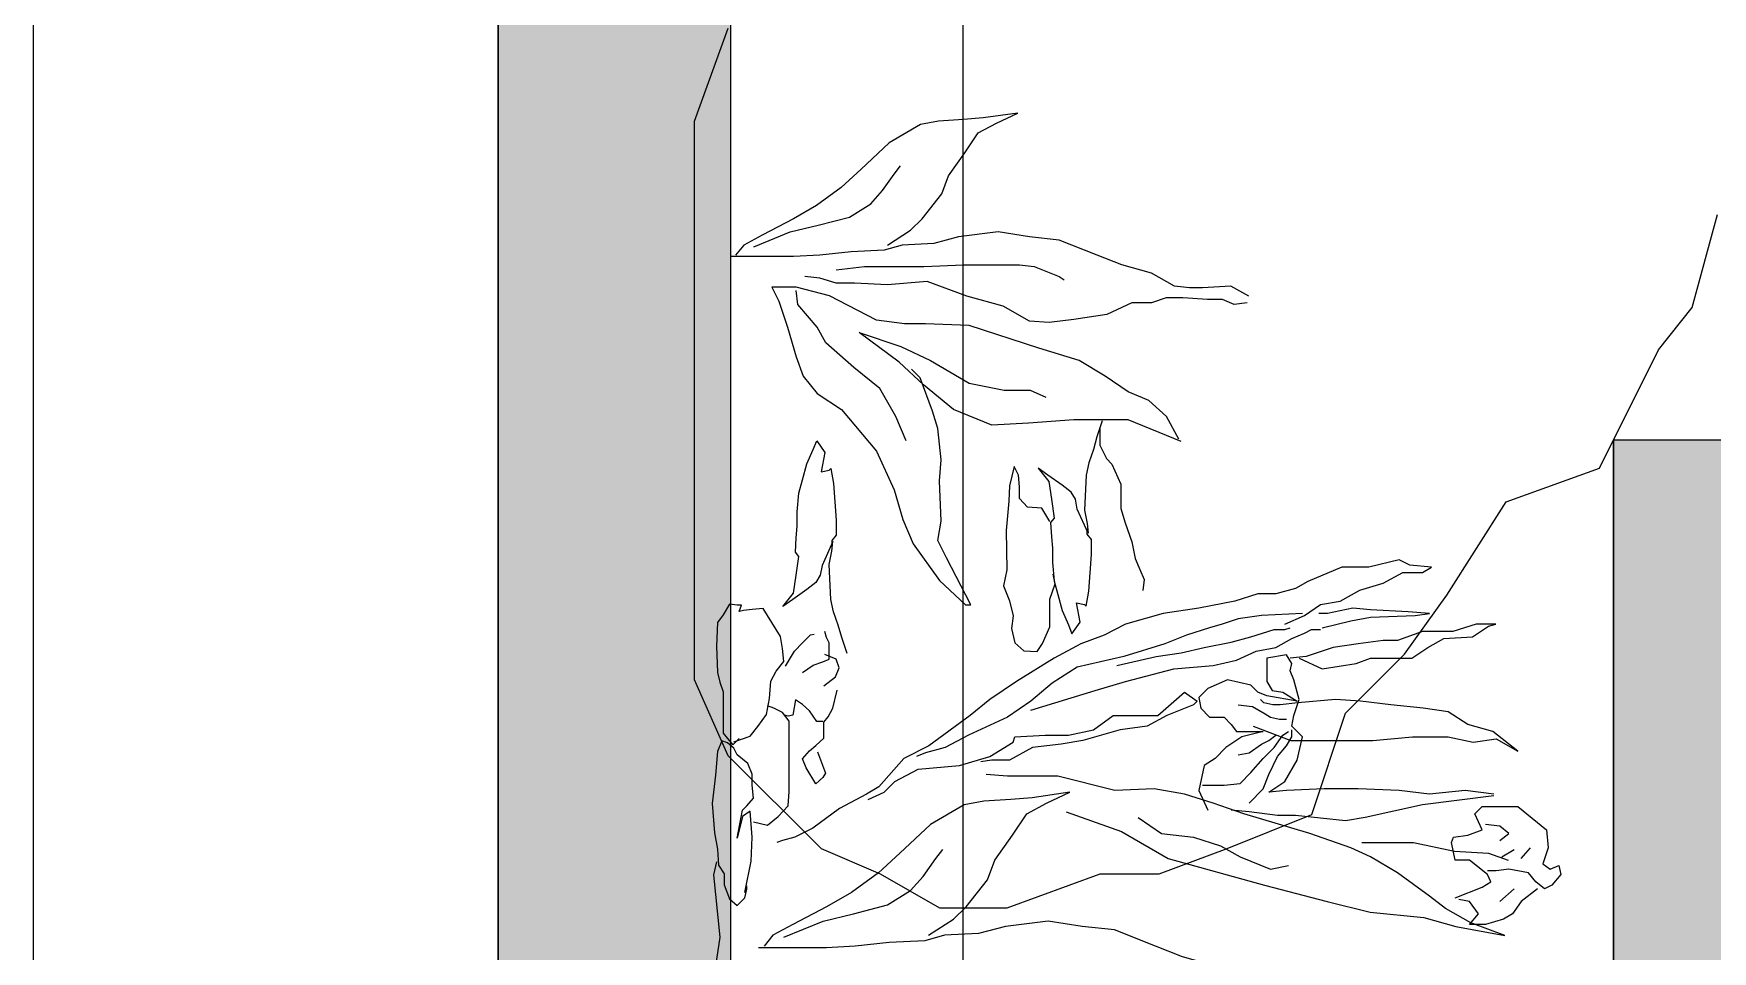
# Model space of a CAD drawing. Header units: metres. Extents: x 97 to 197, y 104 to 205.
# Drawn here: x 182.727 to 183.449, y 114.896 to 115.292 of the extents above; entities that cross this region are included whole.
import ezdxf

# ---------------------------------------------------------------- set-up
doc = ezdxf.new("R2010")
doc.units = ezdxf.units.M
doc.linetypes.add('ACAD_ISO10W100', pattern=[18, 12, -3, 0, -3])
doc.linetypes.add('Projeção', pattern=[3.96875, 2.38125, -1.5875])
doc.layers.add('00-AUX2', color=30, linetype='Continuous', plot=False)
for name, color, linetype in [('1-ALV_CORTE', 5, 'Continuous'), ('15-COTAS', 14, 'Continuous'), ('16-EIXOS', 253, 'ACAD_ISO10W100'), ('18-HATCH', 1, 'Continuous'), ('2-ALV_VISTA', 3, 'Continuous'), ('6-VEGETAÇÃO', 104, 'Continuous'), ('9-PROJ_INF', 8, 'Projeção')]:
    doc.layers.add(name, color=color, linetype=linetype)

# ---------------------------------------------------------------- blocks, each defined once
blk = doc.blocks.new('A$C2F730F21')
at = {"layer": '6-VEGETAÇÃO', "color": 72}
for points in [[(689.9, 149.9), (675.9, 153.7)], [(696.25, 144.85), (689.9, 149.9)], [(714.05, 135.95), (696.25, 144.85)], [(719.1, 121.95), (714.05, 135.95)], [(733.1, 113.05), (719.1, 121.95)], [(742, 106.7), (733.1, 113.05)], [(750.85, 97.8), (742, 106.7)], [(766.1, 92.75), (750.85, 97.8)], [(771.2, 80.05), (766.1, 92.75)], [(775, 69.85), (771.2, 80.05)], [(775, 60.95), (775, 69.85)], [(780.1, 47), (775, 60.95)], [(780.1, 36.85), (780.1, 47)], [(775, 27.95), (780.1, 36.85)], [(771.2, 19.05), (775, 27.95)], [(757.2, 5.05), (771.2, 19.05)], [(647.95, 5.05), (661.95, 0)], [(745.8, 0), (757.2, 5.05)], [(661.95, 0), (675.9, 0)], [(675.9, 0), (689.9, 0)], [(689.9, 0), (705.15, 0)], [(705.15, 0), (714.05, 0)], [(714.05, 0), (728, 0)], [(728, 0), (736.9, 0)], [(736.9, 0), (745.8, 0)]]:
    blk.add_lwpolyline(points, dxfattribs=at)
blk = doc.blocks.new('A$C20B154FB')
at = {"layer": '6-VEGETAÇÃO', "color": 72}
for points in [[(3960.4, 993.2), (3973.9, 1026.9), (3980.6, 1038.1), (3989.6, 1033.6), (4007.5, 1011.2), (4007.5, 993.2), (4030, 988.7), (4036.7, 991), (4039, 1008.9), (4045.7, 1026.9), (4065.9, 1017.9), (4074.9, 1026.9), (4074.9, 1071.8), (4045.7, 1107.7), (4023.3, 1109.9), (4003, 1103.2), (3996.3, 1112.2), (4000.8, 1123.4), (3989.6, 1125.6), (3976.1, 1114.4), (3971.6, 1105.4), (3980.6, 1094.2), (3991.8, 1085.2), (3996.3, 1060.5), (3994.1, 1044.8), (3994.1, 1033.6)], [(3971.6, 1096.4), (3955.9, 1076.2), (3940.2, 1065), (3933.4, 1053.8), (3926.7, 1031.4), (3926.7, 1011.2), (3940.2, 1022.4), (3955.9, 1011.2), (3958.1, 997.7)], [(4009.8, 1076.2), (4023.3, 1087.5)], [(4068.2, 504.9), (4043.5, 574.5), (4009.8, 632.8), (3976.1, 754), (3955.9, 832.6), (3942.4, 886.4), (3935.7, 953.8), (3924.5, 994.1), (3913.2, 1055.3), (3929, 1012.7), (3946.9, 981.2), (3962.6, 961), (3991.8, 920.6), (4012, 887), (4023.3, 862.3), (4041.2, 810.7), (4065.9, 727.7), (4079.4, 689.5), (4090.6, 653.6), (4097.3, 615.4), (4095.1, 566.1), (4113.1, 494.3), (4113.1, 456.1), (4113.1, 431.4), (4115.3, 404.5)], [(3955.9, 1049.3), (3971.6, 1067.3)], [(4030, 875.8), (4030, 940.8), (4018.8, 992.5), (4016.5, 1035.1), (4007.5, 1059.8)], [(4012, 1051.6), (4021, 1067.3)], [(4032.2, 1049.3), (4041.2, 1060.5), (4050.2, 1049.3), (4052.4, 1031.4)], [(4175.9, 739.6), (4158, 786.8), (4158, 822.7), (4158, 890), (4162.5, 939.4), (4162.5, 984.2), (4155.7, 1015.7), (4160.2, 1044.8), (4144.5, 1071.8), (4169.2, 1040.3), (4178.2, 1008.9), (4193.9, 984.2), (4198.4, 952.8), (4202.9, 912.4), (4207.4, 874.3), (4209.6, 842.9), (4205.1, 795.7), (4202.9, 773.3), (4202.9, 764.3), (4205.1, 753.1), (4209.6, 748.6)], [(4088.4, 1041.8), (4077.1, 952.1), (4061.4, 880.3), (4056.9, 855.6), (4063.7, 792.7), (4063.7, 770.3), (4068.2, 734.4), (4070.4, 711.9)], [(4090.6, 1041.8), (4095.1, 1005.9), (4090.6, 961), (4095.1, 922.9), (4097.3, 871.3), (4097.3, 828.6), (4095.1, 781.5), (4092.9, 759.1), (4106.3, 779.3), (4133.3, 795), (4162.5, 801.7), (4175.9, 788.2), (4189.4, 790.5), (4209.6, 797.2), (4234.3, 790.5), (4245.5, 786), (4254.5, 788.2), (4265.7, 781.5), (4261.2, 756.8), (4243.3, 756.8), (4232.1, 756.8), (4220.8, 763.6), (4218.6, 777), (4207.4, 795), (4214.1, 756.8), (4218.6, 745.6), (4227.6, 736.6), (4234.3, 707.5), (4223.1, 682.8), (4211.9, 671.5), (4198.4, 673.8), (4187.2, 685), (4187.2, 703), (4178.2, 711.9), (4169.2, 718.7), (4169.2, 732.1), (4169.2, 745.6), (4169.2, 752.3), (4162.5, 725.4), (4149, 705.2), (4135.5, 691.7), (4126.5, 678.3), (4095.1, 671.5), (4070.4, 682.8)], [(4261.2, 797.2), (4247.8, 826.4), (4254.5, 869), (4261.2, 887), (4261.2, 907.2), (4261.2, 938.6), (4274.7, 958.8), (4285.9, 979), (4288.2, 1014.9), (4301.7, 1035.1), (4303.9, 1044.1), (4303.9, 1019.4), (4294.9, 990.2), (4294.9, 952.1), (4283.7, 920.6), (4283.7, 902.7), (4279.2, 871.3), (4274.7, 839.9), (4263.5, 806.2), (4261.2, 786)], [(4303.9, 779.3), (4315.1, 804), (4328.6, 824.1), (4333.1, 848.8), (4346.6, 873.5), (4355.5, 902.7), (4369, 927.4), (4369, 952.1), (4375.8, 963.3), (4378, 936.4), (4384.7, 922.9), (4375.8, 884.7), (4375.8, 851.1), (4357.8, 808.4), (4348.8, 792.7), (4342.1, 768), (4342.1, 745.6), (4333.1, 716.4), (4324.1, 671.5), (4317.4, 626.7), (4303.9, 579.5), (4290.4, 552.6), (4279.2, 523.4), (4261.2, 489.8), (4232.1, 442.6), (4209.6, 409), (4189.4, 384.3), (4151.2, 332.7), (4135.5, 301.3), (4099.6, 269.8), (4090.6, 254.1), (4072.7, 220.5), (4048, 186.8), (4036.7, 164.4), (4032.2, 148.7), (4030, 141.9)], [(4299.4, 826.4), (4308.4, 862.3), (4312.9, 887), (4315.1, 943.1), (4317.4, 961), (4319.6, 934.1), (4321.9, 887), (4324.1, 864.5), (4317.4, 833.1), (4317.4, 821.9)], [(3843.7, 823.6), (3857.1, 798.9), (3854.9, 760.8), (3854.9, 742.8), (3857.1, 722.6), (3875.1, 691.2), (3886.3, 650.8), (3899.8, 617.1), (3920, 565.5), (3924.5, 525.1), (3931.2, 482.5), (3924.5, 428.6), (3915.5, 395), (3913.3, 352.3), (3906.5, 327.6), (3904.3, 282.8), (3899.8, 240.1), (3897.5, 204.2), (3897.5, 163.8), (3897.5, 141.4), (3897.5, 118.9)], [(4196.1, 460.6), (4220.8, 541.4), (4232.1, 579.5), (4247.8, 640.1), (4252.3, 689.5), (4259, 718.7), (4270.2, 743.4), (4274.7, 768), (4285.9, 788.2), (4292.7, 804), (4297.2, 812.9), (4297.2, 824.1)], [(4317.4, 801.7), (4315.1, 750.1), (4310.6, 720.9), (4303.9, 700.7), (4299.4, 685), (4290.4, 655.8), (4279.2, 628.9), (4263.5, 577.3), (4250, 518.9), (4229.8, 487.5), (4207.4, 460.6), (4187.2, 431.4), (4164.7, 382.1), (4149, 352.9), (4142.3, 328.2), (4137.8, 317)], [(4061.4, 595.2), (4041.2, 624.4), (4036.7, 664.8), (4025.5, 698.5), (4012, 723.2), (3996.3, 761.3), (4000.8, 783.8)], [(4079.4, 734.4), (4097.3, 752.3), (4115.3, 759.1), (4137.8, 770.3), (4151.2, 781.5), (4162.5, 788.2), (4171.4, 788.2)], [(4101.8, 676), (4101.8, 703), (4104.1, 723.2), (4117.6, 736.6), (4135.5, 752.3), (4149, 765.8), (4164.7, 777), (4169.2, 783.8)], [(4202.9, 720.9), (4200.6, 738.9), (4191.6, 754.6), (4187.2, 761.3), (4184.9, 772.5), (4184.9, 781.5)], [(4252.3, 568.3), (4263.5, 617.7), (4268, 649.1), (4274.7, 678.3), (4281.5, 711.9), (4288.2, 736.6), (4297.2, 765.8), (4297.2, 779.3), (4299.4, 786)], [(4140, 720.9), (4142.3, 734.4), (4153.5, 750.1), (4158, 759.1), (4164.7, 768)], [(4707.5, 732.2), (4705.5, 715.6), (4711.7, 701.1), (4711.7, 682.4), (4713.8, 651.4), (4713.8, 630.6), (4707.5, 612), (4707.5, 587.1), (4693, 556.1), (4686.8, 514.6), (4682.7, 483.6), (4684.7, 458.7), (4703.4, 425.6), (4715.8, 380), (4734.5, 330.3), (4730.3, 280.6), (4732.4, 239.1), (4732.4, 216.3), (4738.6, 195.6), (4740.7, 177)], [(4715.8, 734.2), (4728.3, 711.4), (4726.2, 676.2), (4726.2, 659.6), (4728.3, 641), (4744.8, 612), (4755.2, 574.7), (4767.6, 543.6), (4786.3, 496), (4790.4, 458.7), (4796.7, 419.4), (4790.4, 369.6), (4782.1, 338.6), (4780.1, 299.2), (4773.9, 276.4), (4771.8, 235), (4767.6, 195.6), (4765.6, 162.5), (4765.6, 125.2), (4765.6, 104.5), (4765.6, 83.8)], [(4083.9, 256.4), (4092.9, 276.6), (4106.3, 290), (4122, 319.2), (4126.5, 370.8), (4137.8, 409), (4155.7, 438.2), (4162.5, 440.4), (4164.7, 478.6), (4164.7, 507.7), (4171.4, 539.1), (4189.4, 563.8), (4189.4, 593), (4189.4, 619.9), (4218.6, 653.6), (4207.4, 669.3), (4202.9, 664.8), (4189.4, 631.2), (4175.9, 606.5), (4171.4, 572.8), (4158, 525.7), (4153.5, 498.7), (4149, 462.8), (4133.3, 433.7), (4133.3, 411.2), (4131, 397.8)], [(4536.5, 646.1), (4565, 630.7), (4584.8, 608.8), (4595.7, 582.5), (4615.5, 554), (4635.2, 521.1), (4650.6, 470.7), (4679.1, 383), (4681.3, 328.2), (4681.3, 301.9), (4685.7, 266.9), (4716.4, 207.7), (4727.3, 166), (4727.3, 135.3), (4709.8, 144.1), (4676.9, 155.1), (4639.6, 166), (4615.5, 174.8), (4593.6, 192.3), (4573.8, 223), (4521.2, 266.9), (4472.9, 288.8), (4435.6, 299.7), (4404.9, 312.9), (4358.9, 345.8), (4328.2, 378.7), (4328.2, 385.2), (4387.4, 354.5), (4409.3, 343.6), (4433.5, 348), (4483.9, 345.8), (4510.2, 348), (4549.7, 343.6), (4571.6, 337), (4613.3, 321.7), (4624.3, 310.7)], [(4533.4, 649.3), (4560.7, 582.5), (4560.7, 560.6), (4560.7, 514.6), (4556.3, 457.6), (4554.1, 411.5), (4573.8, 363.3), (4604.5, 326), (4633, 295.4), (4670.3, 244.9), (4652.8, 297.5), (4635.2, 334.8), (4606.7, 383), (4597.9, 426.9), (4597.9, 459.8), (4589.2, 479.5)], [(4551, 547), (4528.7, 547), (4512, 555.4), (4505, 562.3), (4480, 573.5), (4449.3, 573.5), (4431.2, 579.1), (4407.5, 587.4), (4386.6, 591.6), (4372.7, 597.2), (4360.1, 602.7), (4346.2, 601.3)], [(4559.3, 550.2), (4539.2, 543.5), (4523.5, 539), (4506.7, 533.5), (4491, 530.1), (4447.4, 527.9), (4430.6, 531.2), (4418.3, 532.3), (4448.5, 518.9), (4460.8, 516.7), (4469.8, 511.1), (4478.7, 499.9), (4491, 482), (4500, 469.7), (4483.2, 483.1), (4460.8, 486.5), (4437.3, 489.8), (4431.7, 485.4), (4413.8, 486.5), (4399.3, 487.6), (4381.4, 487.6), (4357.9, 489.8), (4341.1, 494.3), (4321, 499.9), (4303.1, 507.7), (4291.9, 512.2), (4306.4, 522.3), (4331, 517.8), (4328.8, 527.9), (4326.6, 530.1), (4345.6, 533.5), (4391.5, 536.8), (4410.5, 536.8), (4417.2, 531.2), (4423.9, 531.2)], [(3913.3, 332.1), (3933.5, 363.5), (3949.2, 379.3), (3982.9, 406.2), (4007.6, 415.2), (4039, 437.6), (4065.9, 455.6), (4079.4, 480.2), (4092.9, 509.4), (4086.1, 462.3), (4083.9, 435.4), (4081.6, 401.7), (4077.2, 377), (4052.5, 334.4), (4016.5, 296.2), (3991.8, 269.3), (3967.1, 235.6), (3949.2, 204.2), (3926.7, 161.6), (3913.3, 136.9), (3899.8, 125.7)], [(4432.9, 484.2), (4449.6, 474.2), (4450.8, 456.3), (4462, 446.2), (4476.5, 446.2), (4491, 445.1), (4502.2, 439.5), (4477.6, 433.9), (4458.6, 432.8), (4421.7, 429.4), (4372.4, 430.6), (4352.3, 426.1), (4333.3, 433.9), (4314.3, 438.4), (4298.6, 436.2), (4280.7, 440.6), (4270.6, 451.8), (4269.5, 468.6), (4279.6, 475.3), (4300.8, 484.2), (4322.1, 484.2), (4335.5, 484.2), (4354.5, 491), (4366.8, 488.7)], [(4749, 216.3), (4753.1, 251.6), (4753.1, 290.9), (4753.1, 326.1), (4755.2, 375.9), (4755.2, 413.1), (4755.2, 446.3), (4753.1, 464.9), (4740.7, 496), (4736.6, 502.2)], [(4780.1, 280.6), (4798.7, 309.6), (4813.2, 324.1), (4844.3, 348.9), (4867.1, 357.2), (4896.1, 377.9), (4921, 394.5), (4933.4, 417.3), (4945.9, 444.2), (4939.7, 400.7), (4937.6, 375.9), (4935.5, 344.8), (4931.4, 322), (4908.6, 282.6), (4875.4, 247.4), (4852.6, 222.6), (4829.8, 191.5), (4813.2, 162.5), (4792.5, 123.1), (4780.1, 100.3), (4767.6, 90)], [(3911, 150.4), (3931.2, 199.7), (3940.2, 237.9), (3951.4, 280.5), (3969.4, 309.7), (3987.3, 325.4), (4009.8, 341.1), (4021, 350.1)], [(4534.3, 304.1), (4565, 291), (4600.1, 271.2), (4626.4, 238.4), (4657.2, 203.3), (4676.9, 192.3), (4705.4, 168.2), (4722.9, 166)], [(4778, 112.8), (4796.7, 158.3), (4804.9, 193.6), (4815.3, 232.9), (4831.9, 259.8), (4848.5, 274.3), (4869.2, 288.8), (4879.6, 297.1)], [(4143.9, 192.9), (4117, 203), (4111.4, 199.6), (4103.6, 190.7), (4123.7, 178.4), (4134.9, 173.9), (4145, 182.9), (4151.7, 190.7), (4160.7, 200.7), (4180.8, 200.7), (4187.5, 206.3), (4198.7, 211.9), (4221.1, 217.5)], [(4226.7, 200.7), (4237.9, 215.3), (4249.1, 219.8), (4260.2, 216.4), (4265.8, 201.9)], [(4267, 229.8), (4287.1, 223.1), (4302.8, 218.6), (4319.6, 213), (4335.2, 209.7), (4378.9, 207.5), (4395.6, 210.8), (4407.9, 211.9), (4377.7, 198.5), (4365.4, 196.3), (4356.5, 190.7), (4347.5, 179.5), (4335.2, 161.6), (4326.3, 149.3), (4343, 162.7), (4365.4, 166.1), (4388.9, 169.4), (4394.5, 165), (4412.4, 166.1), (4427, 167.2), (4444.9, 167.2), (4468.4, 169.4), (4485.2, 173.9), (4505.3, 179.5), (4523.2, 187.3), (4534.4, 191.8), (4519.8, 201.9), (4495.2, 197.4), (4497.5, 207.5), (4499.7, 209.7), (4480.7, 213), (4434.8, 216.4), (4415.8, 216.4), (4409.1, 210.8), (4402.4, 210.8)], [(4181.9, 199.6), (4181.9, 191.8), (4195.4, 182.9), (4203.2, 173.9), (4208.8, 165), (4189.8, 161.6), (4188.6, 156), (4189.8, 151.5)], [(4243.5, 173.9), (4252.4, 187.3), (4256.9, 199.6), (4260.2, 207.5), (4280.4, 207.5), (4287.1, 204.1), (4294.9, 201.9)], [(4251.3, 152.7), (4270.3, 163.8), (4280.4, 173.9), (4290.5, 184), (4291.6, 188.4)], [(4055.6, 112.3), (4051.5, 129.9), (4062.4, 143.6), (4076, 155.8), (4093.7, 157.2), (4112.8, 157.2), (4150.9, 157.2), (4182.2, 157.2), (4193.1, 149), (4198.6, 138.1), (4201.3, 129.9)], [(4156.4, 87.8), (4163.2, 108.2), (4175.4, 117.7), (4190.4, 128.6), (4210.8, 132.7), (4232.6, 134), (4244.9, 140.8), (4257.1, 150.4), (4273.5, 149), (4288.4, 146.3), (4306.1, 135.4), (4323.8, 124.5), (4322.5, 110.9), (4321.1, 100), (4319.8, 94.6), (4327.9, 97.3), (4327.9, 91.8), (4329.3, 82.3), (4315.7, 74.2), (4306.1, 67.3), (4276.2, 66), (4243.5, 67.3), (4231.3, 70.1), (4219, 74.2), (4198.6, 74.2), (4167.3, 74.2), (4160.5, 79.6), (4152.3, 86.4), (4160.5, 94.6)], [(3967.1, 101.4), (4006.6, 109.5), (4036.6, 110.9), (4069.2, 108.2), (4062.4, 98.6), (4035.2, 91.8), (4070.6, 98.6), (4076, 104.1), (4085.6, 112.3), (4101.9, 110.9), (4115.5, 110.9), (4129.1, 105.5), (4140, 91.8), (4148.2, 87.8), (4155, 79.6), (4157.7, 72.8), (4144.1, 67.3), (4114.2, 64.6), (4078.8, 60.5), (4042, 63.3), (4021.6, 67.3), (4001.2, 68.7), (3990.3, 75.5), (3976.6, 75.5), (3958.9, 82.3), (3950.8, 91.8), (3960.3, 101.4), (3971.2, 104.1), (3975.3, 104.1)], [(2773.2, 58.4), (2822.5, 50.2), (2863.6, 54.3), (2904.7, 50.2), (2958.1, 54.3), (3011.5, 42), (3069, 46.1), (3147.1, 50.2), (3184, 58.4), (3208.7, 58.4), (3249.8, 58.4), (3397.6, 58.4), (3451, 58.4), (3471.6, 54.3), (3578.4, 58.4), (3619.5, 74.8), (3693.4, 70.7), (3734.5, 70.7), (3857.7, 62.5), (3911.1, 70.7), (3989.2, 62.5), (4005.6, 66.6)]]:
    blk.add_lwpolyline(points, dxfattribs=at)

msp = doc.modelspace()

# ---------------------------------------------------------------- hatches: boundary and pattern name
at = {"layer": '15-COTAS', "true_color": 0xffffff, "transparency": 33554687}
h = msp.add_hatch(color=7, dxfattribs=at)
h.dxf.hatch_style = 1
h.paths.add_polyline_path([(183.66661, 114.56771), (183.66661, 115.63321), (183.58661, 115.63305), (183.58661, 114.56771)])
h.paths.add_polyline_path([(183.66661, 114.15321), (183.66661, 114.56771), (183.58661, 114.56771), (183.58661, 114.15321)], flags=16)
h.paths.add_polyline_path([(183.48661, 113.83321), (183.48661, 114.56771), (183.40661, 114.56771), (183.40661, 113.83321)])
h.paths.add_polyline_path([(183.48661, 114.56771), (183.48661, 115.11665), (183.40661, 115.11665), (183.40661, 114.56771)])
h.paths.add_polyline_path([(184.02661, 114.44321), (184.02661, 114.56771), (184.00661, 114.56771), (184.00661, 114.46321, -0.414214), (183.99661, 114.45321), (183.83661, 114.45321, 0.414214), (183.82661, 114.44321), (183.82661, 114.16321, -0.414214), (183.81661, 114.15321), (183.57661, 114.15321, 0.414214), (183.56661, 114.14321), (183.56661, 113.98321), (183.58661, 113.98321), (183.58661, 114.13321), (183.66661, 114.13321), (183.83661, 114.13321, 0.414214), (183.84661, 114.14321), (183.84661, 114.42321, -0.414214), (183.85661, 114.43321), (184.01661, 114.43321, 0.414214)])
h.paths.add_polyline_path([(184.02661, 114.56771), (184.02661, 114.72321, -0.414214), (184.03661, 114.73321), (184.19661, 114.73321, 0.414214), (184.20661, 114.74321), (184.20661, 115.02321, -0.414214), (184.21661, 115.03321), (184.37661, 115.03321, 0.414214), (184.38661, 115.04321), (184.38661, 115.32321, -0.414214), (184.39661, 115.33321), (184.55661, 115.33321, 0.414214), (184.56661, 115.34321), (184.56661, 115.62321, -0.414214), (184.57661, 115.63321), (184.73661, 115.63321, 0.414214), (184.74661, 115.64321), (184.74661, 115.92321, -0.414214), (184.75661, 115.93321), (184.91661, 115.93321, 0.414214), (184.92661, 115.94321), (184.92661, 116.22321, -0.414214), (184.93661, 116.23321), (185.09661, 116.23321, 0.414214), (185.10661, 116.24321), (185.10661, 116.52321, -0.414214), (185.11661, 116.53321), (185.27661, 116.53321, 0.414214), (185.28661, 116.54321), (185.28661, 116.82321, -0.414214), (185.29661, 116.83321), (185.45661, 116.83321, 0.414214), (185.46661, 116.84321), (185.46661, 117.12321, -0.414214), (185.47661, 117.13321), (185.63661, 117.13321, 0.414214), (185.64661, 117.14321), (185.64661, 117.42321, -0.414214), (185.65661, 117.43321), (185.81661, 117.43321, 0.414214), (185.82661, 117.44321), (185.82661, 117.72321, -0.414214), (185.83661, 117.73321), (185.99661, 117.73321, 0.414214), (186.00661, 117.74321), (186.00661, 118.02321, -0.414214), (186.01661, 118.03321), (186.17661, 118.03321, 0.414214), (186.18661, 118.04321), (186.18661, 118.32321, -0.414214), (186.19661, 118.33321), (186.35661, 118.33321, 0.414214), (186.36661, 118.34321), (186.36661, 118.77321, -0.414214), (186.37661, 118.78321), (186.43826, 118.78321), (186.43826, 118.80799), (186.34661, 118.80799), (186.34661, 118.36321, -0.414214), (186.33661, 118.35321), (186.17661, 118.35321, 0.414214), (186.16661, 118.34321), (186.16661, 118.06321, -0.414214), (186.15661, 118.05321), (185.99661, 118.05321, 0.414214), (185.98661, 118.04321), (185.98661, 117.76321, -0.414214), (185.97661, 117.75321), (185.81661, 117.75321, 0.414214), (185.80661, 117.74321), (185.80661, 117.46321, -0.414214), (185.79661, 117.45321), (185.63661, 117.45321, 0.414214), (185.62661, 117.44321), (185.62661, 117.16321, -0.414214), (185.61661, 117.15321), (185.45661, 117.15321, 0.414214), (185.44661, 117.14321), (185.44661, 116.86321, -0.414214), (185.43661, 116.85321), (185.27661, 116.85321, 0.414214), (185.26661, 116.84321), (185.26661, 116.56321, -0.414214), (185.25661, 116.55321), (185.09661, 116.55321, 0.414214), (185.08661, 116.54321), (185.08661, 116.26321, -0.414214), (185.07661, 116.25321), (184.91661, 116.25321, 0.414214), (184.90661, 116.24321), (184.90661, 115.96321, -0.414214), (184.89661, 115.95321), (184.73661, 115.95321, 0.414214), (184.72661, 115.94321), (184.72661, 115.66321, -0.414214), (184.71661, 115.65321), (184.55661, 115.65321, 0.414214), (184.54661, 115.64321), (184.54661, 115.36321, -0.414214), (184.53661, 115.35321), (184.37661, 115.35321, 0.414214), (184.36661, 115.34321), (184.36661, 115.13321), (184.36672, 115.13321), (184.36672, 115.08321), (184.36661, 115.06321, -0.414214), (184.35661, 115.05321), (184.19661, 115.05321, 0.414214), (184.18661, 115.04321), (184.18661, 114.76321, -0.414214), (184.17661, 114.75321), (184.01661, 114.75321, 0.414214), (184.00661, 114.74321), (184.00661, 114.56771)])
h.paths.add_polyline_path([(185.07748, 114.56771), (185.01904, 114.56771), (184.82469, 114.24376), (184.28479, 114.56771), (184.16589, 114.56771), (184.16539, 114.56689), (184.72154, 114.23321), (183.96518, 114.23321), (184.16539, 114.56689), (184.16403, 114.56771), (184.10747, 114.56771), (183.90678, 114.23321), (183.84661, 114.23321), (183.84661, 114.18321), (184.84678, 114.18321)])
h.paths.add_polyline_path([(187.51678, 118.63321), (187.54678, 118.68321), (186.54661, 118.68321), (186.54661, 118.63321), (186.06664, 117.83321), (186.00661, 117.83321), (186.00661, 117.78321), (186.03664, 117.78321), (185.52668, 116.93321), (185.46661, 116.93321), (185.46661, 116.88321), (185.49668, 116.88321), (184.98671, 116.03321), (184.92661, 116.03321), (184.92661, 115.98321), (184.95671, 115.98321), (184.44675, 115.13321), (184.38661, 115.13321), (184.38661, 115.08321), (184.41675, 115.08321), (184.10747, 114.56771), (184.28479, 114.56771), (184.19733, 114.62019), (184.7838, 115.59776), (185.41117, 115.22133), (185.01904, 114.56771), (185.07748, 114.56771)])
h.paths.add_polyline_path([(185.43181, 115.25559), (184.80445, 115.63203), (185.39092, 116.6096), (186.01829, 116.23316)], flags=16)
h.paths.add_polyline_path([(186.03897, 116.2674), (185.4116, 116.64384), (185.99808, 117.62141), (186.62545, 117.24497)], flags=16)
h.paths.add_polyline_path([(186.64615, 117.2792), (186.01878, 117.65563), (186.60526, 118.63321), (187.23263, 118.25677)], flags=16)
h.paths.add_polyline_path([(187.08661, 118.09826), (187.08661, 118.14323, 0.414214), (187.08161, 118.14823), (186.91161, 118.14823, -0.414214), (186.90661, 118.15323), (186.90661, 118.38572, 0.160653), (186.90563, 118.38869), (186.82388, 118.50203), (187.12273, 118.09826)], flags=0)
h.paths.add_polyline_path([(187.25826, 118.29952), (186.70211, 118.63321), (187.45848, 118.63321)], flags=16)
at = {"layer": '18-HATCH', "ltscale": 0.1}
h = msp.add_hatch(dxfattribs=at)
h.set_pattern_fill('AR-CONC', color=256, scale=0.001)
h.set_pattern_definition([(320, (116.64973, 180.4618), (-0.01593909, -0.18218467), [0.01905, -0.20955]), (265, (116.64973, 180.4618), (0.19105685, 0.03524342), [0.01524, -0.1676406]), (10.45144, (116.6484, 180.44661), (0.17511775, -0.14694125), [0.01619, -0.17809024]), (316.1842, (116.70053, 180.4618), (-0.04204233, -0.27107904), [0.028575, -0.314325]), (6.63556, (116.69703, 180.4392), (0.2474261, -0.2374041), [0.024285, -0.2671356]), (261.18415, (116.70053, 180.4618), (0.2474261, -0.2374041), [0.02286, -0.2514597]), (291, (116.68783, 180.4364), (-0.1022652, -0.1516144), [0.01905, -0.20955]), (236, (116.68783, 180.4364), (0.18418797, -0.06180203), [0.01524, -0.16764]), (341.45144, (116.67931, 180.42376), (0.08192277, -0.21341642), [0.01619, -0.17808994]), (307.5, (116.64973, 180.461793), (0.08455504, -0.003088603), [0, -0.165608, 0, -0.17018, 0, -0.168275]), (277.5, (116.64973, 180.46179), (0.100180575, -0.06681966), [0, -0.097028, 0, -0.161798, 0, -0.064135]), (237.5, (116.64973, 180.518435), (-0.005728744, -0.135590595), [0, -0.0635, 0, -0.19812, 0, -0.26289]), (227.5, (116.64973, 180.54384), (0.02542649, -0.14812918), [0, -0.08255, 0, -0.131572, 0, -0.18669])])
h.paths.add_polyline_path([(183.02661, 119.49923), (183.07661, 119.49923), (183.07661, 123.85406), (182.92661, 123.85406), (182.92661, 119.49923)])
h.paths.add_polyline_path([(183.25661, 112.31716), (183.25661, 113.53321), (183.12661, 113.53321), (183.12661, 112.31716)])
h.paths.add_polyline_path([(183.12661, 112.16716), (183.12661, 112.31716), (183.12661, 113.53321), (182.92661, 113.53321), (182.92661, 112.16716), (183.02661, 112.16716)])
edge = h.paths.add_edge_path()
edge.add_line((186.49661, 118.63321), (186.49661, 123.85406))
edge.add_line((186.49661, 123.85406), (185.94661, 123.85406))
edge.add_line((185.94661, 123.85406), (185.94661, 123.68085))
edge.add_line((185.94661, 123.68085), (186.09661, 123.68085))
edge.add_line((186.09661, 123.68085), (186.34661, 123.68085))
edge.add_line((186.34661, 123.68085), (186.34661, 121.55579))
edge.add_line((186.34661, 121.55579), (186.09661, 121.55579))
edge.add_line((186.09661, 121.55579), (186.09661, 121.38259))
edge.add_line((186.09661, 121.38259), (186.34661, 121.38259))
edge.add_line((186.34661, 121.38259), (186.34661, 119.23526))
edge.add_line((186.34661, 119.23526), (186.09661, 119.23526))
edge.add_line((186.09661, 119.23526), (186.09661, 119.06205))
edge.add_line((186.09661, 119.06205), (186.34661, 119.06205))
edge.add_line((186.34661, 119.06205), (186.34661, 118.80799))
edge.add_line((186.34661, 118.80799), (186.43826, 118.80799))
edge.add_line((186.43826, 118.80799), (186.43826, 118.78321))
edge.add_line((186.43826, 118.78321), (186.37661, 118.78321))
edge.add_arc((186.37661, 118.77321), 0.01, 90, 180)
edge.add_line((186.36661, 118.77321), (186.36661, 118.63321))
edge.add_line((186.36661, 118.63321), (186.49661, 118.63321))
h.paths.add_polyline_path([(186.34661, 118.63321), (186.34661, 118.78321), (185.97661, 118.78321), (185.97661, 118.63321)], flags=17)
at = {"layer": '18-HATCH', "true_color": 0x8f621e}
h = msp.add_hatch(dxfattribs=at)
h.set_pattern_fill('GHIAIA3', color=46, scale=0.15, angle=30, pattern_type=2)
h.set_pattern_definition([(35, (110.79176, 115.85594), (0.03683634, 0.20890927), [0.0075, -0.045, 0.0075, -0.09]), (35, (110.84889, 115.9051), (0.03683634, 0.20890927), [0.0075, -0.1425]), (35, (110.7727, 115.87007), (0.03683634, 0.20890927), [0.015, -0.135]), (35, (110.80527, 115.90202), (0.03683634, 0.20890927), [0.0075, -0.1425]), (35, (110.74567, 115.86945), (0.03683634, 0.20890927), [0.0075, -0.1425]), (35, (110.78622, 115.91615), (0.03683634, 0.20890927), [0.015, -0.135]), (35, (110.73891, 115.89218), (0.03683634, 0.20890927), [0.015, -0.0525, 0.0075, -0.075]), (35, (110.7303, 115.90447), (0.03683634, 0.20890927), [0.015, -0.0825, 0.015, -0.0375]), (35, (110.76287, 115.93642), (0.03683634, 0.20890927), [0.0075, -0.1425]), (35, (110.74996, 115.95485), (0.03683634, 0.20890927), [0.0075, -0.1425]), (35, (110.67808, 115.91368), (0.03683634, 0.20890927), [0.0075, -0.1425]), (35, (110.7045, 115.94133), (0.03683634, 0.20890927), [0.0075, -0.0525, 0.015, -0.075]), (125, (110.74199, 115.84856), (-0.20890927, 0.03683634), [0.0075, -0.0675, 0.0075, -0.0675]), (125, (110.73523, 115.87129), (-0.20890927, 0.03683634), [0.0075, -0.1425]), (125, (110.69405, 115.94317), (-0.20890927, 0.03683634), [0.0075, -0.1425]), (125, (110.7303, 115.90447), (-0.20890927, 0.03683634), [0.015, -0.135]), (125, (110.77517, 115.85348), (-0.20890927, 0.03683634), [0.0075, -0.1425]), (125, (110.71248, 115.95608), (-0.20890927, 0.03683634), [0.0075, -0.1425]), (125, (110.74444, 115.92352), (-0.20890927, 0.03683634), [0.0075, -0.1425]), (125, (110.78868, 115.89956), (-0.20890927, 0.03683634), [0.0075, -0.1425]), (125, (110.7432, 115.97759), (-0.20890927, 0.03683634), [0.0075, -0.1425]), (125, (110.77085, 115.95117), (-0.20890927, 0.03683634), [0.0075, -0.1425]), (125, (110.7942, 115.9309), (-0.20890927, 0.03683634), [0.015, -0.135]), (125, (110.81325, 115.91677), (-0.20890927, 0.03683634), [0.0075, -0.1425]), (125, (110.80219, 115.94564), (-0.20890927, 0.03683634), [0.0075, -0.1425]), (125, (110.85565, 115.88237), (-0.20890927, 0.03683634), [0.0075, -0.09, 0.015, -0.0375]), (80, (110.69959, 115.88296), (-0.08603647, 0.1228728), [0.010605, -0.0530325, 0.010605, -0.0742455, 0.010605, -0.05303903]), (80, (110.77087, 115.85962), (-0.08603647, 0.1228728), [0.010605, -0.0742455, 0.010605, -0.02121, 0.010605, -0.08486153]), (80, (110.74015, 115.83811), (-0.08603647, 0.1228728), [0.0106066, -0.13788585, 0.02121315, -0.04242645]), (80, (110.7598, 115.8885), (-0.08603647, 0.1228728), [0.0106066, -0.0424264, 0.0106066, -0.14849243]), (80, (110.74259, 115.91307), (-0.08603647, 0.1228728), [0.0106066, -0.20152543]), (80, (110.78438, 115.9057), (-0.08603647, 0.1228728), [0.0106066, -0.20152543]), (80, (110.80035, 115.9352), (-0.08603647, 0.1228728), [0.0106066, -0.20152543]), (80, (110.82493, 115.86086), (-0.08603647, 0.1228728), [0.0106066, -0.20152543]), (170, (110.79422, 115.83935), (-0.1228728, -0.08603647), [0.0106066, -0.20152543]), (170, (110.85135, 115.88851), (-0.1228728, -0.08603647), [0.01060659, -0.14849243, 0.01060659, -0.04242643]), (170, (110.76287, 115.93642), (-0.1228728, -0.08603647), [0.0106066, -0.20152543]), (170, (110.7045, 115.94133), (-0.1228728, -0.08603647), [0.0106066, -0.20152543]), (170, (110.84889, 115.9051), (-0.1228728, -0.08603647), [0.0106066, -0.20152543]), (170, (110.79544, 115.87683), (-0.1228728, -0.08603647), [0.0106066, -0.20152543]), (170, (110.74013, 115.92966), (-0.1228728, -0.08603647), [0.0106066, -0.20152543]), (170, (110.81017, 115.96039), (-0.1228728, -0.08603647), [0.0106066, -0.20152543]), (170, (110.80895, 115.92291), (-0.1228728, -0.08603647), [0.0106066, -0.20152543]), (170, (110.76164, 115.89894), (-0.1228728, -0.08603647), [0.0106066, -0.20152543]), (170, (110.74567, 115.86945), (-0.1228728, -0.08603647), [0.0106065, -0.10606602, 0.0106065, -0.08485302]), (170, (110.79789, 115.95179), (-0.1228728, -0.08603647), [0.01060659, -0.0212132, 0.01060659, -0.16970565]), (61.56505, (110.826777, 115.8713), (0.122872807, 0.086036466), [0.01677, -0.08385, 0.01677, -0.2180202]), (61.56505, (110.835986, 115.92353), (0.122872807, 0.086036466), [0.01677, -0.15093, 0.01677, -0.1509402]), (61.56505, (110.855035, 115.9094), (0.122872807, 0.086036466), [0.0167705, -0.3186397]), (61.56505, (110.730926, 115.877434), (0.122872807, 0.086036466), [0.0167705, -0.3186397]), (61.56505, (110.721704, 115.916756), (0.122872807, 0.086036466), [0.0167705, -0.3186397]), (61.56505, (110.775786, 115.82644), (0.122872807, 0.086036466), [0.0167705, -0.3186397]), (98.43495, (110.75242, 115.938265), (-0.086036465, 0.122872807), [0.0167705, -0.3186397]), (98.43495, (110.7979, 115.86024), (-0.086036465, 0.122872807), [0.0167705, -0.3186397]), (98.43495, (110.838446, 115.90694), (-0.086036465, 0.122872807), [0.0167705, -0.3186397]), (98.43495, (110.70143, 115.893405), (-0.086036465, 0.122872807), [0.0167705, -0.3186397]), (188.43495, (110.80527, 115.90202), (-0.122872807, -0.086036465), [0.0167705, -0.3186397]), (188.43495, (110.791756, 115.85594), (-0.122872807, -0.086036465), [0.0167705, -0.3186397]), (188.43495, (110.73769, 115.8547), (-0.122872807, -0.086036465), [0.0167705, -0.3186397])])
h.paths.add_polyline_path([(183.02661, 119.49923), (182.92661, 119.49923), (182.92661, 113.53321), (183.02661, 113.53321)])

# ---------------------------------------------------------------- linework, layer by layer
at = {"layer": '00-AUX2'}
msp.add_lwpolyline([(183.40661, 113.83321), (183.40661, 115.11665), (183.48661, 115.11665), (183.48661, 113.83321)], close=True, dxfattribs=at)
at = {"layer": '1-ALV_CORTE', "ltscale": 0.01}
msp.add_lwpolyline([(183.02661, 107.87605), (182.72661, 107.87605), (182.72661, 127.8984), (183.02661, 127.8984), (183.02661, 123.85406), (182.92661, 123.85406), (182.92661, 112.16716), (183.02661, 112.16716)], close=True, dxfattribs=at)
at = {"layer": '1-ALV_CORTE', "color": 116, "true_color": 0x136734}
msp.add_lwpolyline([(183.02661, 119.49923), (183.02661, 113.53321), (182.92661, 113.53321), (182.92661, 119.49923)], close=True, dxfattribs=at)
at = {"layer": '16-EIXOS'}
msp.add_line((183.12661, 107.49978), (183.12661, 128.14016), dxfattribs=at)
at = {"layer": '2-ALV_VISTA', "ltscale": 0.02}
msp.add_line((183.12661, 113.53321), (183.12661, 114.91511), dxfattribs=at)
at = {"layer": '2-ALV_VISTA'}
msp.add_lwpolyline([(183.40661, 115.11665), (183.40661, 113.83321), (183.48661, 113.83321)], dxfattribs=at)
at = {"layer": '9-PROJ_INF'}
msp.add_line((183.12661, 114.91511), (183.12661, 117.16652), dxfattribs=at)

# ---------------------------------------------------------------- block references
at = {"layer": '6-VEGETAÇÃO', "rotation": 270}
for name, p, xscale, yscale, zscale in [('A$C2F730F21', (183.01094, 117.15024), 0.002865176208624194, 0.002865176208624194, 0.002865176208624194), ('A$C20B154FB', (182.99789, 113.56153), -0.000342867600778573, 0.000342867600778573, 0.000342867600778573)]:
    msp.add_blockref(name, p, dxfattribs=dict(at, xscale=xscale, yscale=yscale, zscale=zscale))

doc.saveas('drawing.dxf')
